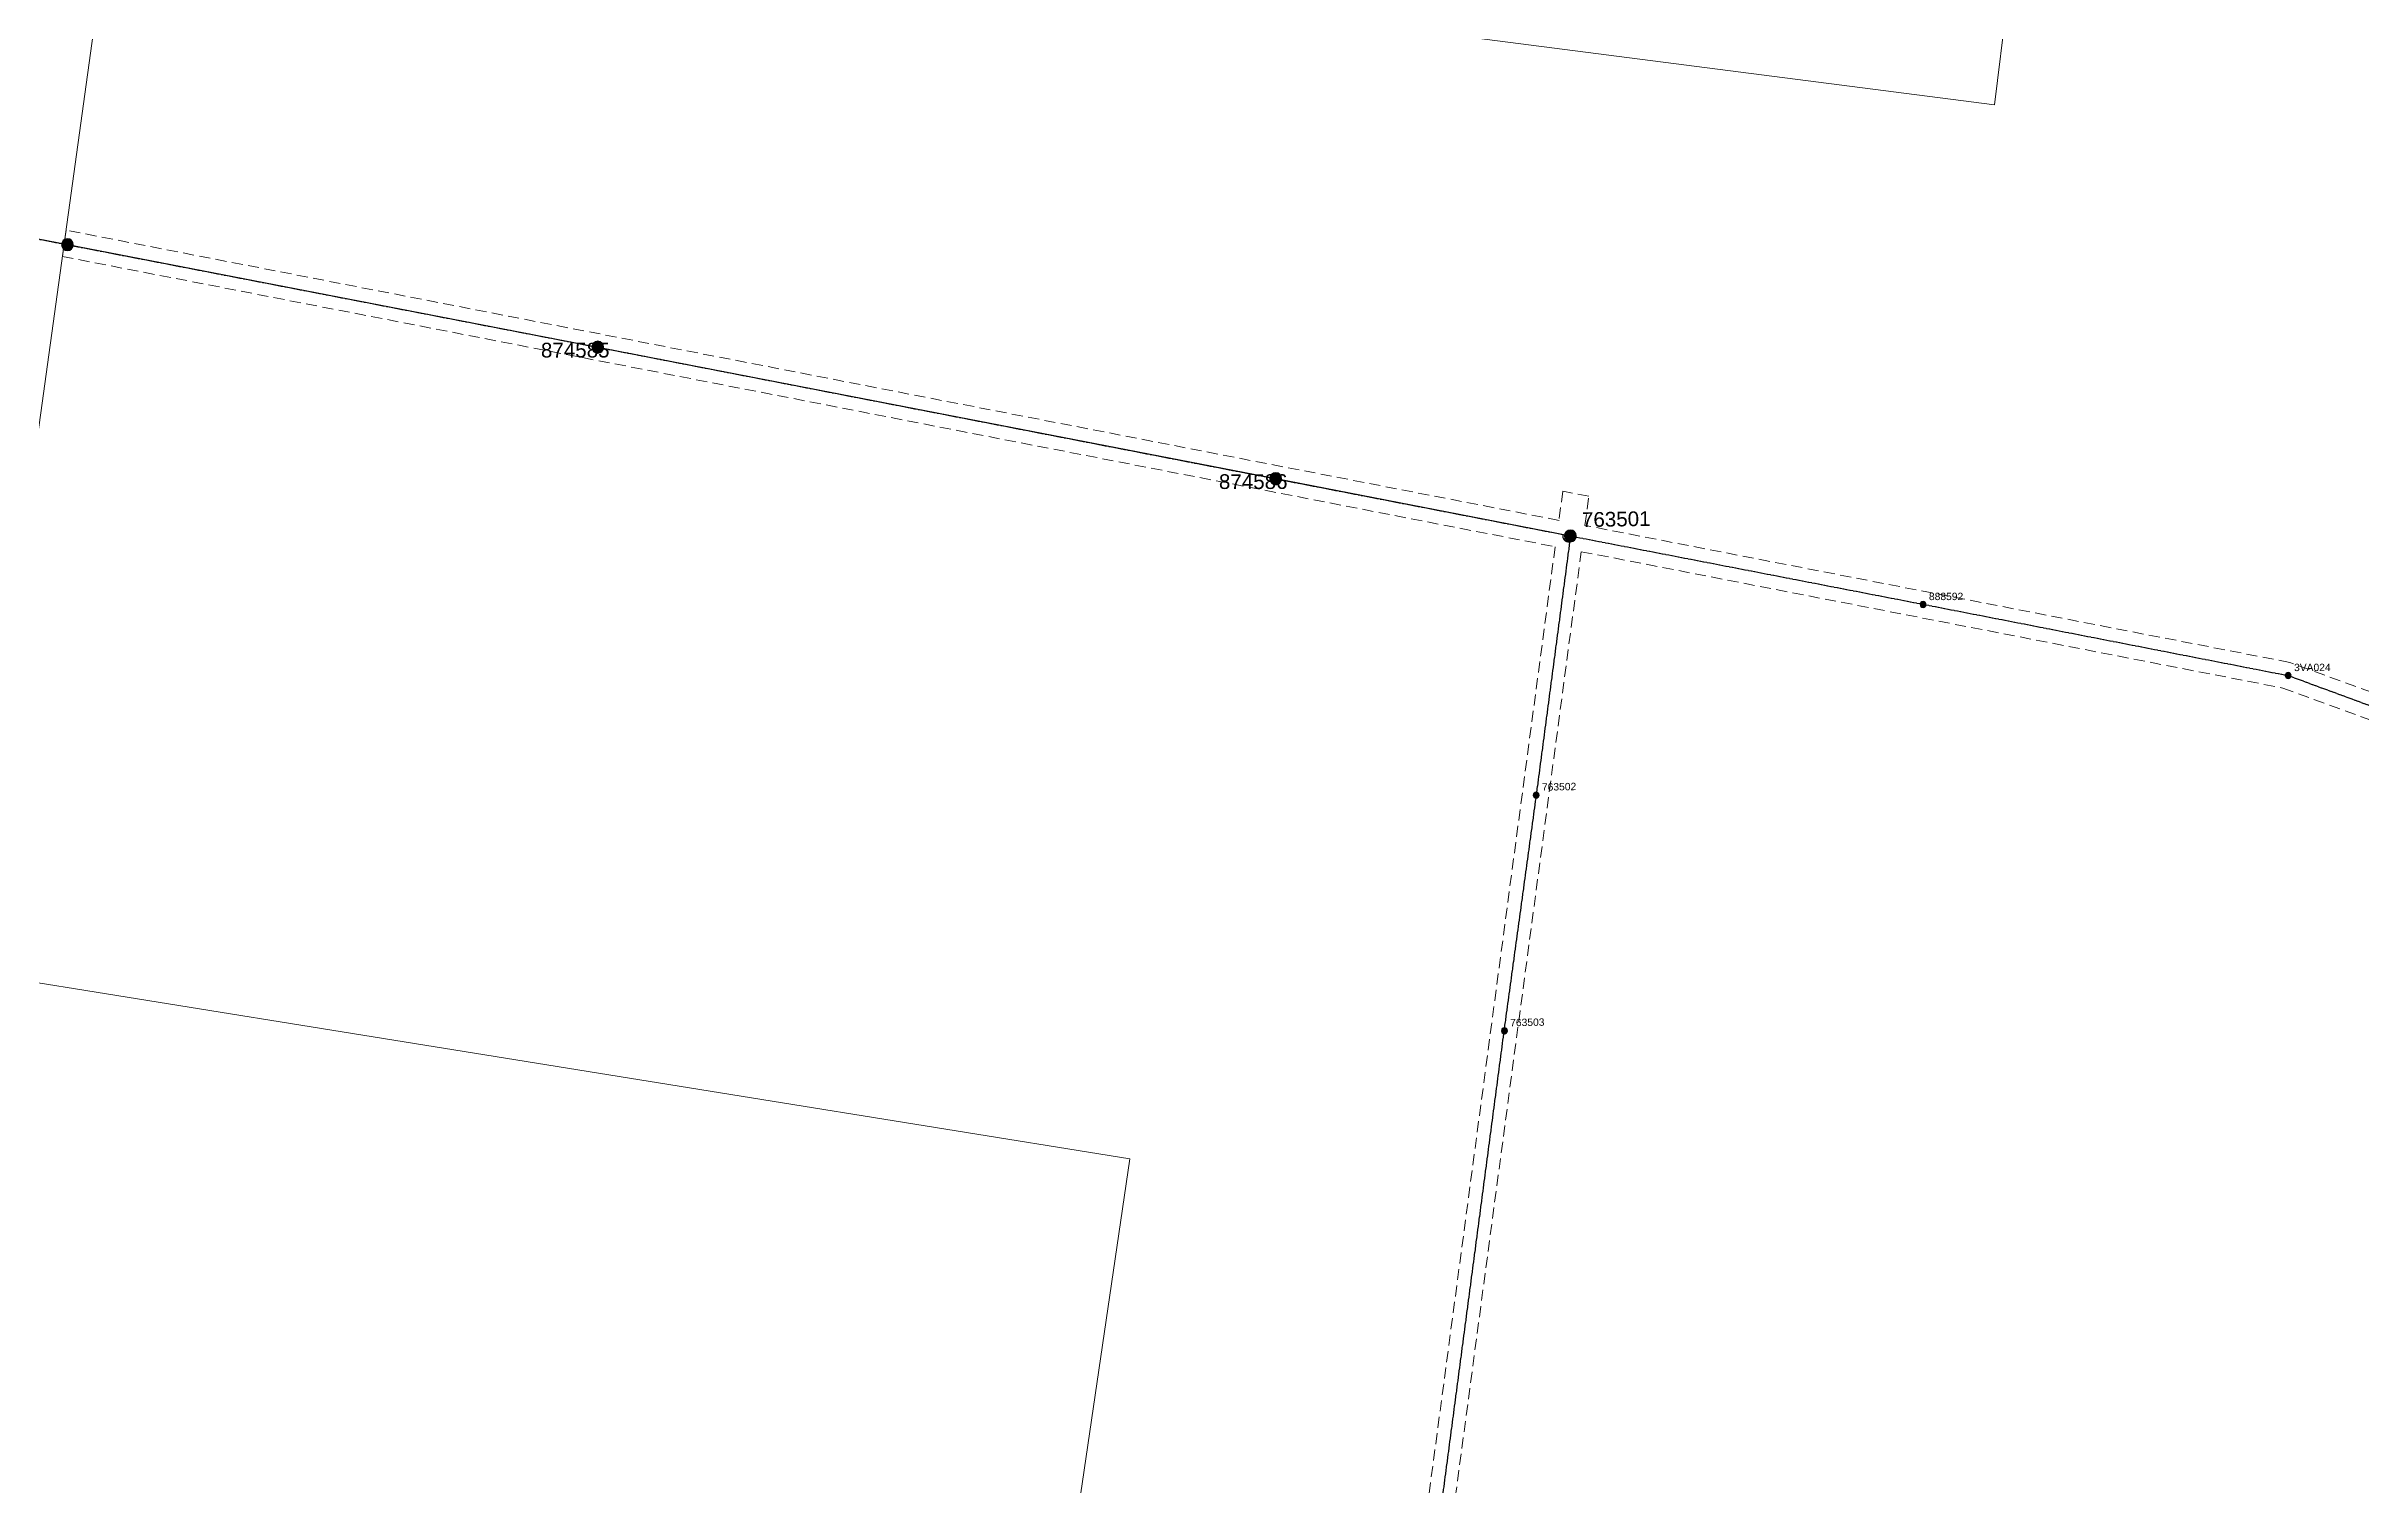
# Model space of a CAD drawing. Header units: metres. Extents: x 229048 to 234217, y 6158920 to 6161532.
# Drawn here: x 232121 to 232907, y 6159409 to 6159898 of the extents above; entities that cross this region are included whole.
import ezdxf
from ezdxf.enums import TextEntityAlignment as Align

# ---------------------------------------------------------------- set-up
doc = ezdxf.new("R2010")
doc.units = ezdxf.units.M
for name, pattern in [('Cable Exist OH', [1, 1, 0]), ('HIDDEN', [0.375, 0.25, -0.125]), ('HIDDEN2', [0.1875, 0.125, -0.0625])]:
    doc.linetypes.add(name, pattern=pattern)
doc.layers.get('0').update_dxf_attribs({"color": 6})
for name, color, linetype, lineweight in [('Cadastre Land Parcels_SP_EXT', 8, 'Continuous', 5), ('Cadastre Other Property_SP_EXT', 8, 'HIDDEN', 5), ('Cadastre Roads_SP_EXT', 8, 'Continuous', 5)]:
    doc.layers.add(name, color=color, linetype=linetype, lineweight=lineweight)
for name, color, linetype in [('Mains_HV_EXT', 7, 'Continuous'), ('OH_Details_SP_MISC', 7, 'Continuous'), ('SupportsOH_SP_TR_HV_LV_SL_EXT', 7, 'Continuous'), ('SupportsOH_SP_TR_HV_LV_SL_MOD', 3, 'Continuous')]:
    doc.layers.add(name, color=color, linetype=linetype)
doc.styles.add('POLE_LABEL', font='arial.ttf')
doc.styles.get("Standard").update_dxf_attribs({"font": 'arial.ttf'})

# ---------------------------------------------------------------- blocks, each defined once
blk = doc.blocks.new('POLE_EXT')
blk.add_hatch(color=256).paths.add_polyline_path([(-1, 0, 1), (1, 0, 1)])
blk.add_lwpolyline([(-1, 0, 1), (1, 0, 1)], format="xyb", close=True)
for tag, height, flags, p in [('pNumber', 2.5, 8, (-17.84, 2.07)), ('OWNED_BY', 0.2, 9, (1.35, -0.4)), ('SPECIAL_USE', 0.2, 9, (1.35, -0.8)), ('STATE', 0.2, 9, (1.35, -1)), ('cLV', 0.2, 9, (1.35, -1.4)), ('hDepth', 0.2, 9, (1.35, -1.6)), ('hDia', 0.2, 9, (1.35, -1.8)), ('cHV', 0.2, 9, (1.35, -2)), ('cLinedev', 0.2, 9, (1.35, -3.4)), ('pExisting', 0.2, 9, (1.35, -3.8)), ('PARENT', 0.2, 9, (1.35, -0.6)), ('USAGE', 0.2, 9, (1.35, -1.2)), ('LBRACKET', 0.2, 9, (1.35, -2.2)), ('LExisting', 0.2, 9, (1.35, -2.4)), ('LANTNUMBER', 0.2, 9, (1.35, -2.6)), ('LOther', 0.2, 9, (1.35, -2.8)), ('LRemove', 0.2, 9, (1.35, -3)), ('LEGEND', 0.2, 9, (1.35, -3.2)), ('LOCATION', 0.2, 9, (1.35, -3.6)), ('PFNUMBER', 0.2, 9, (1.35, -4)), ('pFooting', 0.2, 9, (1.35, -4.4)), ('pNew', 0.2, 9, (1.35, -4.6)), ('pRelocate', 0.2, 9, (1.35, -5)), ('pRemove', 0.2, 9, (1.35, -5.2)), ('pReplace', 0.2, 9, (1.35, -5.4)), ('pStay', 0.2, 9, (1.35, -5.6)), ('pType', 0.2, 9, (1.35, -5.8)), ('cspan', 0.2, 9, (1.35, -6)), ('STREETNAME', 0.2, 9, (1.35, -6.2)), ('SUBURB', 0.2, 9, (1.35, -6.4)), ('OPERATED_BY', 0.2, 9, (1.36, -7.01)), ('NEWPFNUMBER', 0.2, 9, (1.35, -4.2)), ('NOTES', 0.2, 9, (1.35, -6.6)), ('MAINTAINED_BY', 0.2, 9, (1.36, -6.81))]:
    blk.add_attdef(tag, text='', height=height, dxfattribs=dict(flags=flags)).set_placement(p, align=Align.MIDDLE_LEFT)
at = {"style": 'POLE_LABEL'}
for tag, height, flags, p in [('STRUCTURE_PLANT_NUMBER', 0.2, 9, (1.35, 0.03)), ('ASSET_NUM', 2.5, 8, (2, 2)), ('STREET_CODE', 0.2, 9, (1.35, -0.2))]:
    blk.add_attdef(tag, text='', height=height, dxfattribs=dict(at, flags=flags)).set_placement(p, align=Align.MIDDLE_LEFT)
at = {"flags": 1}
blk.add_attdef('Z', (1.35, -7.33), '', height=0.2, dxfattribs=at)

msp = doc.modelspace()

# ---------------------------------------------------------------- linework, layer by layer
at = {"layer": 'Cadastre Land Parcels_SP_EXT', "linetype": 'Continuous'}
for points in [[(232145.66, 6159966.81), (232121.15, 6159970.42), (232226.02, 6160740.73), (232204.64, 6160719.63), (232188.5, 6160703.7), (231915.59, 6160434.37), (231904.32, 6160423.25), (231895.69, 6160412.27), (231646.61, 6160095.53), (231625.07, 6160071.54), (231593.48, 6160036.35), (231473.17, 6159864.19), (231454, 6159829.65), (232114.21, 6159738.82), (232145.66, 6159966.81)], [(232390.13, 6159003.46), (232421.94, 6159231.45), (232446.07, 6159228.04), (232488.97, 6159519.86), (232092.67, 6159583.64), (232114.21, 6159738.82), (231454, 6159829.65), (231426.62, 6159780.55), (231217.17, 6159312.53), (231155.85, 6159175.51), (231158.34, 6159168.8), (232390.13, 6159003.46)]]:
    msp.add_lwpolyline(points, close=True, dxfattribs=at)
for points in [[(232883.28, 6160693.06), (232782.78, 6159877.81), (232546.14, 6159908.26)], [(232092.67, 6159583.64), (232488.97, 6159519.86), (232446.07, 6159228.04), (233245.36, 6159112.53), (233265.25, 6159109.66), (233448.28, 6159083.2), (233705.55, 6159046), (233840.72, 6159876.44), (233844, 6159896.3), (233953.94, 6160571.89)], [(232145.65, 6159966.81), (232114.21, 6159738.82)]]:
    msp.add_lwpolyline(points, dxfattribs=at)
at = {"layer": 'Cadastre Other Property_SP_EXT', "linetype": 'HIDDEN2', "ltscale": 30}
msp.add_lwpolyline([(232573.51, 6159209.62), (232642.33, 6159726.06), (232880.7, 6159679.74), (233295.08, 6159527.96), (233456.44, 6159082), (233466.52, 6159080.56), (233306.16, 6159523.88), (233346.93, 6159508.96), (233348.16, 6159518.09), (233302.12, 6159534.97), (233234.7, 6159721.41), (233226.16, 6159718.52), (233291.07, 6159539), (232883.06, 6159688.44), (232643.56, 6159734.98), (232644.89, 6159744.9), (232636.02, 6159746.61), (232634.77, 6159736.69), (232127.51, 6159835.26), (232126.25, 6159826.34), (232633.44, 6159727.74), (232564.62, 6159210.92), (232573.51, 6159209.62)], close=True, dxfattribs=at)
at = {"layer": 'Cadastre Roads_SP_EXT', "linetype": 'Continuous'}
msp.add_lwpolyline([(232368.51, 6159934.31), (232546.14, 6159908.26), (232782.78, 6159877.82), (232883.28, 6160693.06), (232477.8, 6160733.15), (232476.43, 6160723.12), (232475.08, 6160713.2), (232860.78, 6160675.08), (232765.34, 6159900.4), (232548.86, 6159928.21), (232371.42, 6159954.15), (232369.98, 6159944.3), (232368.51, 6159934.31)], close=True, dxfattribs=at)
at = {"layer": 'Mains_HV_EXT', "linetype": 'Cable Exist OH'}
for points in [[(231841.18, 6159895.01), (231982.53, 6159858.44), (232321.96, 6159792.84), (232538.41, 6159750.85)], [(232538.41, 6159750.85), (232638.62, 6159731.42)], [(232638.64, 6159731.42), (232626.99, 6159643.37), (232616.03, 6159563.34), (232589.05, 6159359.14), (232577.27, 6159269.72), (232560.62, 6159145.04), (232546.19, 6159035.87), (232530.77, 6158919.94)], [(232638.64, 6159731.42), (232758.32, 6159708.24), (232882.51, 6159684), (232999.87, 6159640.83), (233196.41, 6159568.9), (233298.5, 6159531.55)]]:
    msp.add_lwpolyline(points, dxfattribs=at)
at = {"layer": 'Mains_HV_EXT', "linetype": 'Continuous'}
for points in [[(232536.53, 6159751.21, 0.987594), (232540.43, 6159750.46)], [(232636.08, 6159731.85, 0.501253), (232638.23, 6159729.36)]]:
    msp.add_lwpolyline(points, format="xyb", dxfattribs=at)
at = {"layer": 'OH_Details_SP_MISC', "color": 7, "linetype": 'Continuous', "flags": 128}
msp.add_lwpolyline([(231934.88, 6159683.17), (231964.15, 6159790.87), (231982.53, 6159858.46), (232127.96, 6159830.34), (232308.15, 6159795.51), (232538.51, 6159750.86), (232638.62, 6159731.42)], dxfattribs=at)

# ---------------------------------------------------------------- block references
at = {"layer": 'SupportsOH_SP_TR_HV_LV_SL_EXT', "xscale": 2, "yscale": 2}
msp.add_blockref('POLE_EXT', (232127.96, 6159830.34), dxfattribs=at)
at = {"layer": 'SupportsOH_SP_TR_HV_LV_SL_EXT'}
ref = msp.add_blockref('POLE_EXT', (232538.51, 6159750.86), dxfattribs=dict(at, xscale=2, yscale=2))
ref.add_attrib('ASSET_NUM', '874586', dxfattribs={"layer": '0', "height": 5, "style": 'POLE_LABEL'}).set_placement((232542.51, 6159752.36), align=Align.TOP_RIGHT)
ref = msp.add_blockref('POLE_EXT', (232638.62, 6159731.42), dxfattribs=dict(at, xscale=2, yscale=2))
ref.add_attrib('ASSET_NUM', '763501', dxfattribs={"layer": '0', "height": 5, "rotation": 1, "style": 'POLE_LABEL'}).set_placement((232642.62, 6159732.92), align=Align.BOTTOM_LEFT)
ref = msp.add_blockref('POLE_EXT', (232758.45, 6159708.11), dxfattribs=at)
ref.add_attrib('ASSET_NUM', '888592', dxfattribs={"layer": '0', "height": 2.5, "style": 'POLE_LABEL'}).set_placement((232760.45, 6159708.86), align=Align.BOTTOM_LEFT)
ref = msp.add_blockref('POLE_EXT', (232882.51, 6159684), dxfattribs=at)
ref.add_attrib('ASSET_NUM', '3VA024', dxfattribs={"layer": '0', "height": 2.5, "style": 'POLE_LABEL'}).set_placement((232884.51, 6159684.75), align=Align.BOTTOM_LEFT)
ref = msp.add_blockref('POLE_EXT', (232626.99, 6159643.37), dxfattribs=at)
ref.add_attrib('ASSET_NUM', '763502', dxfattribs={"layer": '0', "height": 2.5, "rotation": 1, "style": 'POLE_LABEL'}).set_placement((232628.99, 6159644.12), align=Align.BOTTOM_LEFT)
ref = msp.add_blockref('POLE_EXT', (232616.2, 6159563.35), dxfattribs=at)
ref.add_attrib('ASSET_NUM', '763503', dxfattribs={"layer": '0', "height": 2.5, "rotation": 1, "style": 'POLE_LABEL'}).set_placement((232618.2, 6159564.1), align=Align.BOTTOM_LEFT)
at = {"layer": 'SupportsOH_SP_TR_HV_LV_SL_MOD'}
ref = msp.add_blockref('POLE_EXT', (232308.15, 6159795.51), dxfattribs=dict(at, xscale=2, yscale=2))
ref.add_attrib('ASSET_NUM', '874585', dxfattribs={"layer": '0', "height": 5, "style": 'POLE_LABEL'}).set_placement((232312.15, 6159797.01), align=Align.TOP_RIGHT)

doc.saveas('drawing.dxf')
